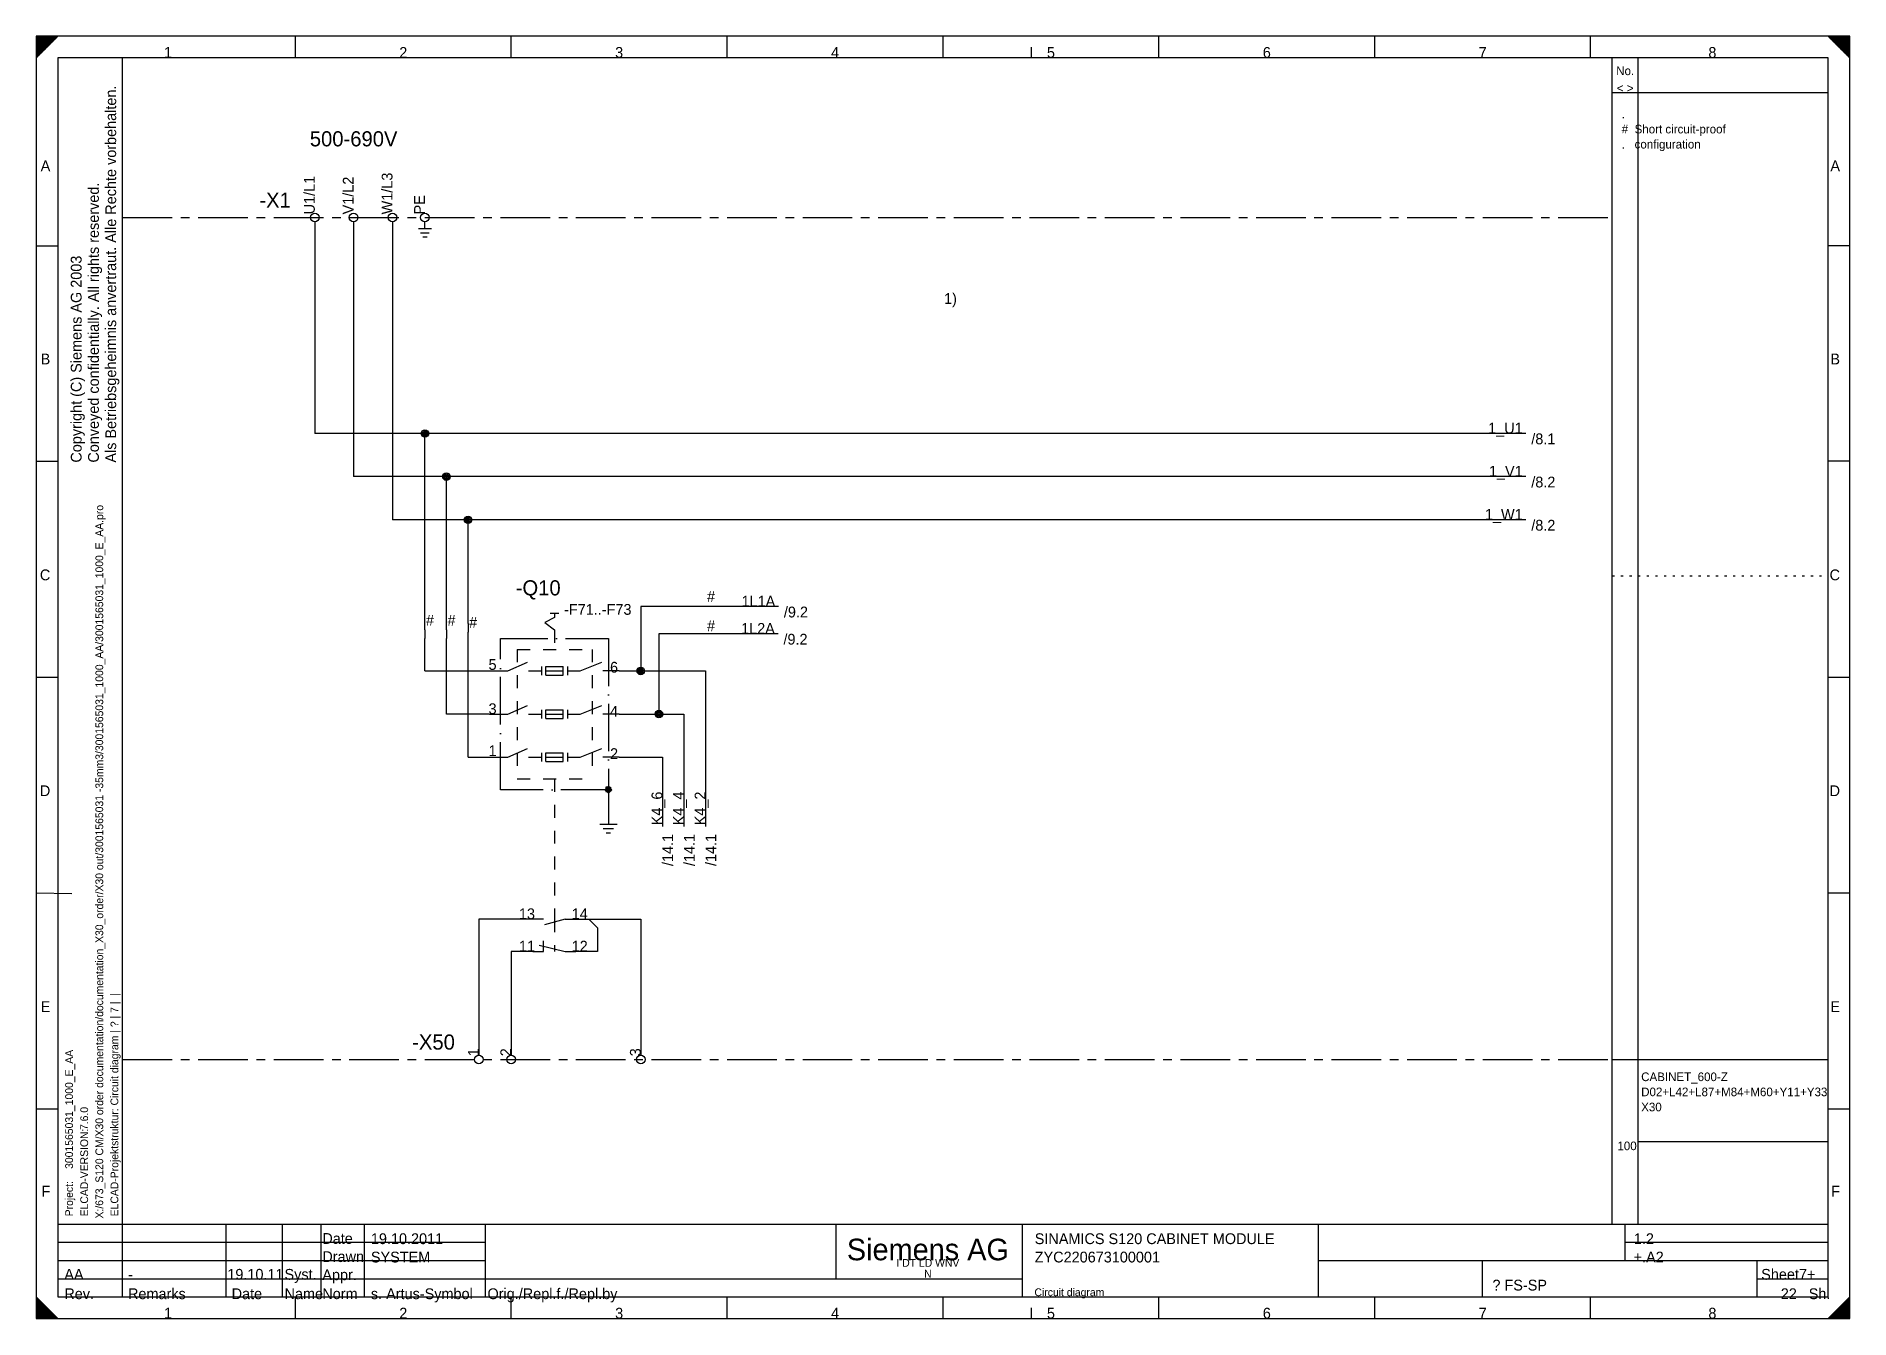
# Model space of a CAD drawing. Extents: x 0 to 420, y 0 to 297.
import ezdxf
from ezdxf.enums import TextEntityAlignment as Align

# ---------------------------------------------------------------- set-up
doc = ezdxf.new("R2010")
doc.units = 0
doc.header["$MEASUREMENT"] = 0
for name, pattern in [('LTY1', [0]), ('LTY2', [2, 0.5, -1.5]), ('LTY4', [6, 3, -3]), ('LTY6', [17.5, 11.5, -2, 2, -2]), ('LTY7', [15, 11, -2, 0, -2])]:
    doc.linetypes.add(name, pattern=pattern)
for name, color, linetype in [('GRAFIK', 7, 'LTY1'), ('PEN1', 7, 'LTY1'), ('PEN2', 7, 'LTY1'), ('PEN3', 7, 'LTY1'), ('PEN4', 7, 'LTY1'), ('PEN5', 7, 'LTY1'), ('PEN6', 7, 'LTY1'), ('SF', 7, 'LTY1'), ('SYMBOL', 7, 'LTY1')]:
    doc.layers.add(name, color=color, linetype=linetype)
doc.styles.add('NORMSCHRIFT', font='normwin')

# ---------------------------------------------------------------- blocks, each defined once
blk = doc.blocks.new('CD_FORM_AUD3')
at = {"layer": 'PEN1', "linetype": 'LTY1'}
for p, q in [((0, 297), (0, 0)), ((420, 297), (0, 297)), ((0, 297), (0, 292)), ((0, 292), (5, 297)), ((5, 297), (0, 297)), ((0, 297), (5, 297)), ((0, 296.95), (4.95, 296.95)), ((0, 296.9), (4.9, 296.9)), ((0, 296.85), (4.85, 296.85)), ((0, 296.8), (4.8, 296.8)), ((0, 296.75), (4.75, 296.75)), ((0, 296.7), (4.7, 296.7)), ((0, 296.65), (4.65, 296.65)), ((0, 296.6), (4.6, 296.6)), ((0, 296.55), (4.55, 296.55)), ((0, 296.5), (4.5, 296.5)), ((0, 296.45), (4.45, 296.45)), ((0, 296.4), (4.4, 296.4)), ((0, 296.35), (4.35, 296.35)), ((0, 296.3), (4.3, 296.3)), ((0, 296.25), (4.25, 296.25)), ((0, 296.2), (4.2, 296.2)), ((0, 296.15), (4.15, 296.15)), ((0, 296.1), (4.1, 296.1)), ((0, 296.05), (4.05, 296.05)), ((0, 296), (4, 296)), ((0, 295.95), (3.95, 295.95)), ((0, 295.9), (3.9, 295.9)), ((0, 295.85), (3.85, 295.85)), ((0, 295.8), (3.8, 295.8)), ((0, 295.75), (3.75, 295.75)), ((0, 295.7), (3.7, 295.7)), ((0, 295.65), (3.65, 295.65)), ((0, 295.6), (3.6, 295.6)), ((0, 295.55), (3.55, 295.55)), ((0, 295.5), (3.5, 295.5)), ((0, 295.45), (3.45, 295.45)), ((0, 295.4), (3.4, 295.4)), ((0, 295.35), (3.35, 295.35)), ((0, 295.3), (3.3, 295.3)), ((0, 295.25), (3.25, 295.25)), ((0, 295.2), (3.2, 295.2)), ((0, 295.15), (3.15, 295.15)), ((0, 295.1), (3.1, 295.1)), ((0, 295.05), (3.05, 295.05)), ((0, 295), (3, 295)), ((0, 294.95), (2.95, 294.95)), ((0, 294.9), (2.9, 294.9)), ((0, 294.85), (2.85, 294.85)), ((0, 294.8), (2.8, 294.8)), ((0, 294.75), (2.75, 294.75)), ((0, 294.7), (2.7, 294.7)), ((0, 294.65), (2.65, 294.65)), ((0, 294.6), (2.6, 294.6)), ((0, 294.55), (2.55, 294.55)), ((0, 294.5), (2.5, 294.5)), ((0, 294.45), (2.45, 294.45)), ((0, 294.4), (2.4, 294.4)), ((0, 294.35), (2.35, 294.35)), ((0, 294.3), (2.3, 294.3)), ((0, 294.25), (2.25, 294.25)), ((0, 294.2), (2.2, 294.2)), ((0, 294.15), (2.15, 294.15)), ((0, 294.1), (2.1, 294.1)), ((0, 294.05), (2.05, 294.05)), ((0, 294), (2, 294)), ((230.5, 292), (230.5, 294.5)), ((420, 297), (415, 297)), ((415, 297), (420, 292)), ((415, 297), (420, 297)), ((415.05, 296.95), (420, 296.95)), ((415.1, 296.9), (420, 296.9)), ((415.15, 296.85), (420, 296.85)), ((415.2, 296.8), (420, 296.8)), ((415.25, 296.75), (420, 296.75)), ((415.3, 296.7), (420, 296.7)), ((415.35, 296.65), (420, 296.65)), ((415.4, 296.6), (420, 296.6)), ((415.45, 296.55), (420, 296.55)), ((415.5, 296.5), (420, 296.5)), ((415.55, 296.45), (420, 296.45)), ((415.6, 296.4), (420, 296.4)), ((415.65, 296.35), (420, 296.35)), ((415.7, 296.3), (420, 296.3)), ((415.75, 296.25), (420, 296.25)), ((415.8, 296.2), (420, 296.2)), ((415.85, 296.15), (420, 296.15)), ((415.9, 296.1), (420, 296.1)), ((415.95, 296.05), (420, 296.05)), ((416, 296), (420, 296)), ((416.05, 295.95), (420, 295.95)), ((416.1, 295.9), (420, 295.9)), ((416.15, 295.85), (420, 295.85)), ((416.2, 295.8), (420, 295.8)), ((416.25, 295.75), (420, 295.75)), ((416.3, 295.7), (420, 295.7)), ((416.35, 295.65), (420, 295.65)), ((416.4, 295.6), (420, 295.6)), ((416.45, 295.55), (420, 295.55)), ((416.5, 295.5), (420, 295.5)), ((416.55, 295.45), (420, 295.45)), ((416.6, 295.4), (420, 295.4)), ((416.65, 295.35), (420, 295.35)), ((416.7, 295.3), (420, 295.3)), ((416.75, 295.25), (420, 295.25)), ((416.8, 295.2), (420, 295.2)), ((416.85, 295.15), (420, 295.15)), ((416.9, 295.1), (420, 295.1)), ((416.95, 295.05), (420, 295.05)), ((417, 295), (420, 295)), ((417.05, 294.95), (420, 294.95)), ((417.1, 294.9), (420, 294.9)), ((417.15, 294.85), (420, 294.85)), ((417.2, 294.8), (420, 294.8)), ((417.25, 294.75), (420, 294.75)), ((417.3, 294.7), (420, 294.7)), ((417.35, 294.65), (420, 294.65)), ((417.4, 294.6), (420, 294.6)), ((417.45, 294.55), (420, 294.55)), ((417.5, 294.5), (420, 294.5)), ((417.55, 294.45), (420, 294.45)), ((417.6, 294.4), (420, 294.4)), ((417.65, 294.35), (420, 294.35)), ((417.7, 294.3), (420, 294.3)), ((417.75, 294.25), (420, 294.25)), ((417.8, 294.2), (420, 294.2)), ((417.85, 294.15), (420, 294.15)), ((417.9, 294.1), (420, 294.1)), ((417.95, 294.05), (420, 294.05)), ((418, 294), (420, 294)), ((420, 0), (420, 297)), ((420, 292), (420, 297)), ((0, 293.95), (1.95, 293.95)), ((0, 293.9), (1.9, 293.9)), ((0, 293.85), (1.85, 293.85)), ((0, 293.8), (1.8, 293.8)), ((0, 293.75), (1.75, 293.75)), ((0, 293.7), (1.7, 293.7)), ((0, 293.65), (1.65, 293.65)), ((0, 293.6), (1.6, 293.6)), ((0, 293.55), (1.55, 293.55)), ((0, 293.5), (1.5, 293.5)), ((0, 293.45), (1.45, 293.45)), ((0, 293.4), (1.4, 293.4)), ((0, 293.35), (1.35, 293.35)), ((0, 293.3), (1.3, 293.3)), ((0, 293.25), (1.25, 293.25)), ((0, 293.2), (1.2, 293.2)), ((0, 293.15), (1.15, 293.15)), ((0, 293.1), (1.1, 293.1)), ((0, 293.05), (1.05, 293.05)), ((0, 293), (1, 293)), ((0, 292.95), (0.95, 292.95)), ((0, 292.9), (0.9, 292.9)), ((0, 292.85), (0.85, 292.85)), ((0, 292.8), (0.8, 292.8)), ((0, 292.75), (0.75, 292.75)), ((0, 292.7), (0.7, 292.7)), ((0, 292.65), (0.65, 292.65)), ((0, 292.6), (0.6, 292.6)), ((0, 292.55), (0.55, 292.55)), ((0, 292.5), (0.5, 292.5)), ((0, 292.45), (0.45, 292.45)), ((0, 292.4), (0.4, 292.4)), ((0, 292.35), (0.35, 292.35)), ((0, 292.3), (0.3, 292.3)), ((0, 292.25), (0.25, 292.25)), ((0, 292.2), (0.2, 292.2)), ((0, 292.15), (0.15, 292.15)), ((0, 292.1), (0.1, 292.1)), ((0, 292.05), (0.05, 292.05)), ((418.05, 293.95), (420, 293.95)), ((418.1, 293.9), (420, 293.9)), ((418.15, 293.85), (420, 293.85)), ((418.2, 293.8), (420, 293.8)), ((418.25, 293.75), (420, 293.75)), ((418.3, 293.7), (420, 293.7)), ((418.35, 293.65), (420, 293.65)), ((418.4, 293.6), (420, 293.6)), ((418.45, 293.55), (420, 293.55)), ((418.5, 293.5), (420, 293.5)), ((418.55, 293.45), (420, 293.45)), ((418.6, 293.4), (420, 293.4)), ((418.65, 293.35), (420, 293.35)), ((418.7, 293.3), (420, 293.3)), ((418.75, 293.25), (420, 293.25)), ((418.8, 293.2), (420, 293.2)), ((418.85, 293.15), (420, 293.15)), ((418.9, 293.1), (420, 293.1)), ((418.95, 293.05), (420, 293.05)), ((419, 293), (420, 293)), ((419.05, 292.95), (420, 292.95)), ((419.1, 292.9), (420, 292.9)), ((419.15, 292.85), (420, 292.85)), ((419.2, 292.8), (420, 292.8)), ((419.25, 292.75), (420, 292.75)), ((419.3, 292.7), (420, 292.7)), ((419.35, 292.65), (420, 292.65)), ((419.4, 292.6), (420, 292.6)), ((419.45, 292.55), (420, 292.55)), ((419.5, 292.5), (420, 292.5)), ((419.55, 292.45), (420, 292.45)), ((419.6, 292.4), (420, 292.4)), ((419.65, 292.35), (420, 292.35)), ((419.7, 292.3), (420, 292.3)), ((419.75, 292.25), (420, 292.25)), ((419.8, 292.2), (420, 292.2)), ((419.85, 292.15), (420, 292.15)), ((419.9, 292.1), (420, 292.1)), ((419.95, 292.05), (420, 292.05)), ((5, 0), (0, 5)), ((0, 5), (0, 0)), ((0, 4.95), (0.05, 4.95)), ((0, 4.9), (0.1, 4.9)), ((0, 4.85), (0.15, 4.85)), ((0, 4.8), (0.2, 4.8)), ((0, 4.75), (0.25, 4.75)), ((0, 4.7), (0.3, 4.7)), ((0, 4.65), (0.35, 4.65)), ((0, 4.6), (0.4, 4.6)), ((0, 4.55), (0.45, 4.55)), ((0, 4.5), (0.5, 4.5)), ((0, 4.45), (0.55, 4.45)), ((0, 4.4), (0.6, 4.4)), ((0, 4.35), (0.65, 4.35)), ((0, 4.3), (0.7, 4.3)), ((0, 4.25), (0.75, 4.25)), ((0, 4.2), (0.8, 4.2)), ((420, 5), (415, 0)), ((419.2, 4.2), (420, 4.2)), ((419.25, 4.25), (420, 4.25)), ((419.3, 4.3), (420, 4.3)), ((419.35, 4.35), (420, 4.35)), ((419.4, 4.4), (420, 4.4)), ((419.45, 4.45), (420, 4.45)), ((419.5, 4.5), (420, 4.5)), ((419.55, 4.55), (420, 4.55)), ((419.6, 4.6), (420, 4.6)), ((419.65, 4.65), (420, 4.65)), ((419.7, 4.7), (420, 4.7)), ((419.75, 4.75), (420, 4.75)), ((419.8, 4.8), (420, 4.8)), ((419.85, 4.85), (420, 4.85)), ((419.9, 4.9), (420, 4.9)), ((419.95, 4.95), (420, 4.95)), ((420, 0), (420, 5)), ((0, 4.15), (0.85, 4.15)), ((0, 4.1), (0.9, 4.1)), ((0, 4.05), (0.95, 4.05)), ((0, 4), (1, 4)), ((0, 3.95), (1.05, 3.95)), ((0, 3.9), (1.1, 3.9)), ((0, 3.85), (1.15, 3.85)), ((0, 3.8), (1.2, 3.8)), ((0, 3.75), (1.25, 3.75)), ((0, 3.7), (1.3, 3.7)), ((0, 3.65), (1.35, 3.65)), ((0, 3.6), (1.4, 3.6)), ((0, 3.55), (1.45, 3.55)), ((0, 3.5), (1.5, 3.5)), ((0, 3.45), (1.55, 3.45)), ((0, 3.4), (1.6, 3.4)), ((0, 3.35), (1.65, 3.35)), ((0, 3.3), (1.7, 3.3)), ((0, 3.25), (1.75, 3.25)), ((0, 3.2), (1.8, 3.2)), ((0, 3.15), (1.85, 3.15)), ((0, 3.1), (1.9, 3.1)), ((0, 3.05), (1.95, 3.05)), ((0, 3), (2, 3)), ((0, 2.95), (2.05, 2.95)), ((0, 2.9), (2.1, 2.9)), ((0, 2.85), (2.15, 2.85)), ((0, 2.8), (2.2, 2.8)), ((0, 2.75), (2.25, 2.75)), ((0, 2.7), (2.3, 2.7)), ((0, 2.65), (2.35, 2.65)), ((0, 2.6), (2.4, 2.6)), ((0, 2.55), (2.45, 2.55)), ((0, 2.5), (2.5, 2.5)), ((0, 2.45), (2.55, 2.45)), ((0, 2.4), (2.6, 2.4)), ((0, 2.35), (2.65, 2.35)), ((0, 2.3), (2.7, 2.3)), ((0, 2.25), (2.75, 2.25)), ((0, 2.2), (2.8, 2.2)), ((0, 2.15), (2.85, 2.15)), ((0, 2.1), (2.9, 2.1)), ((0, 2.05), (2.95, 2.05)), ((0, 2), (3, 2)), ((0, 1.95), (3.05, 1.95)), ((0, 1.9), (3.1, 1.9)), ((0, 1.85), (3.15, 1.85)), ((0, 1.8), (3.2, 1.8)), ((0, 1.75), (3.25, 1.75)), ((0, 1.7), (3.3, 1.7)), ((0, 1.65), (3.35, 1.65)), ((0, 1.6), (3.4, 1.6)), ((0, 1.55), (3.45, 1.55)), ((0, 1.5), (3.5, 1.5)), ((0, 1.45), (3.55, 1.45)), ((0, 1.4), (3.6, 1.4)), ((0, 1.35), (3.65, 1.35)), ((0, 1.3), (3.7, 1.3)), ((0, 1.25), (3.75, 1.25)), ((0, 1.2), (3.8, 1.2)), ((0, 1.15), (3.85, 1.15)), ((0, 1.1), (3.9, 1.1)), ((0, 1.05), (3.95, 1.05)), ((0, 1), (4, 1)), ((0, 0.95), (4.05, 0.95)), ((0, 0.9), (4.1, 0.9)), ((0, 0.85), (4.15, 0.85)), ((0, 0.8), (4.2, 0.8)), ((0, 0.75), (4.25, 0.75)), ((0, 0.7), (4.3, 0.7)), ((0, 0.65), (4.35, 0.65)), ((0, 0.6), (4.4, 0.6)), ((0, 0.55), (4.45, 0.55)), ((0, 0.5), (4.5, 0.5)), ((0, 0.45), (4.55, 0.45)), ((0, 0.4), (4.6, 0.4)), ((0, 0.35), (4.65, 0.35)), ((0, 0.3), (4.7, 0.3)), ((0, 0.25), (4.75, 0.25)), ((0, 0.2), (4.8, 0.2)), ((0, 0.15), (4.85, 0.15)), ((0, 0.1), (4.9, 0.1)), ((0, 0.05), (4.95, 0.05)), ((0, 0), (420, 0)), ((0, 0), (5, 0)), ((230.5, 0), (230.5, 2.5)), ((415, 0), (420, 0)), ((415.05, 0.05), (420, 0.05)), ((415.1, 0.1), (420, 0.1)), ((415.15, 0.15), (420, 0.15)), ((415.2, 0.2), (420, 0.2)), ((415.25, 0.25), (420, 0.25)), ((415.3, 0.3), (420, 0.3)), ((415.35, 0.35), (420, 0.35)), ((415.4, 0.4), (420, 0.4)), ((415.45, 0.45), (420, 0.45)), ((415.5, 0.5), (420, 0.5)), ((415.55, 0.55), (420, 0.55)), ((415.6, 0.6), (420, 0.6)), ((415.65, 0.65), (420, 0.65)), ((415.7, 0.7), (420, 0.7)), ((415.75, 0.75), (420, 0.75)), ((415.8, 0.8), (420, 0.8)), ((415.85, 0.85), (420, 0.85)), ((415.9, 0.9), (420, 0.9)), ((415.95, 0.95), (420, 0.95)), ((416, 1), (420, 1)), ((416.05, 1.05), (420, 1.05)), ((416.1, 1.1), (420, 1.1)), ((416.15, 1.15), (420, 1.15)), ((416.2, 1.2), (420, 1.2)), ((416.25, 1.25), (420, 1.25)), ((416.3, 1.3), (420, 1.3)), ((416.35, 1.35), (420, 1.35)), ((416.4, 1.4), (420, 1.4)), ((416.45, 1.45), (420, 1.45)), ((416.5, 1.5), (420, 1.5)), ((416.55, 1.55), (420, 1.55)), ((416.6, 1.6), (420, 1.6)), ((416.65, 1.65), (420, 1.65)), ((416.7, 1.7), (420, 1.7)), ((416.75, 1.75), (420, 1.75)), ((416.8, 1.8), (420, 1.8)), ((416.85, 1.85), (420, 1.85)), ((416.9, 1.9), (420, 1.9)), ((416.95, 1.95), (420, 1.95)), ((417, 2), (420, 2)), ((417.05, 2.05), (420, 2.05)), ((417.1, 2.1), (420, 2.1)), ((417.15, 2.15), (420, 2.15)), ((417.2, 2.2), (420, 2.2)), ((417.25, 2.25), (420, 2.25)), ((417.3, 2.3), (420, 2.3)), ((417.35, 2.35), (420, 2.35)), ((417.4, 2.4), (420, 2.4)), ((417.45, 2.45), (420, 2.45)), ((417.5, 2.5), (420, 2.5)), ((417.55, 2.55), (420, 2.55)), ((417.6, 2.6), (420, 2.6)), ((417.65, 2.65), (420, 2.65)), ((417.7, 2.7), (420, 2.7)), ((417.75, 2.75), (420, 2.75)), ((417.8, 2.8), (420, 2.8)), ((417.85, 2.85), (420, 2.85)), ((417.9, 2.9), (420, 2.9)), ((417.95, 2.95), (420, 2.95)), ((418, 3), (420, 3)), ((418.05, 3.05), (420, 3.05)), ((418.1, 3.1), (420, 3.1)), ((418.15, 3.15), (420, 3.15)), ((418.2, 3.2), (420, 3.2)), ((418.25, 3.25), (420, 3.25)), ((418.3, 3.3), (420, 3.3)), ((418.35, 3.35), (420, 3.35)), ((418.4, 3.4), (420, 3.4)), ((418.45, 3.45), (420, 3.45)), ((418.5, 3.5), (420, 3.5)), ((418.55, 3.55), (420, 3.55)), ((418.6, 3.6), (420, 3.6)), ((418.65, 3.65), (420, 3.65)), ((418.7, 3.7), (420, 3.7)), ((418.75, 3.75), (420, 3.75)), ((418.8, 3.8), (420, 3.8)), ((418.85, 3.85), (420, 3.85)), ((418.9, 3.9), (420, 3.9)), ((418.95, 3.95), (420, 3.95)), ((419, 4), (420, 4)), ((419.05, 4.05), (420, 4.05)), ((419.1, 4.1), (420, 4.1)), ((419.15, 4.15), (420, 4.15))]:
    blk.add_line(p, q, dxfattribs=at)
at = {"layer": 'PEN5', "linetype": 'LTY1'}
for p, q in [((415, 292), (5, 292)), ((5, 292), (5, 5)), ((20, 21.9), (20, 292)), ((415, 5), (415, 292)), ((5, 21.9), (415, 21.9)), ((5, 5), (415, 5))]:
    blk.add_line(p, q, dxfattribs=at)
at = {"layer": 'PEN6', "linetype": 'LTY1'}
for p, q in [((60, 292), (60, 297)), ((110, 292), (110, 297)), ((160, 292), (160, 297)), ((210, 292), (210, 297)), ((260, 292), (260, 297)), ((310, 292), (310, 297)), ((360, 292), (360, 297)), ((5, 248.4), (0, 248.4)), ((420, 248.5), (415, 248.5)), ((5, 198.5), (0, 198.5)), ((420, 198.6), (415, 198.6)), ((5, 148.5), (0, 148.5)), ((420, 148.5), (415, 148.5)), ((8.2, 98.4), (0, 98.5)), ((420, 98.5), (415, 98.5)), ((5, 48.5), (0, 48.5)), ((420, 48.5), (415, 48.5)), ((20, 5), (20, 21.9)), ((44, 5), (44, 21.9)), ((57, 5), (57, 21.9)), ((65.9, 21.9), (65.9, 5)), ((76, 5), (76, 21.9)), ((103.95, 21.9), (103.95, 5)), ((185.2, 21.9), (185.2, 9.25)), ((228.35, 21.9), (228.35, 5)), ((296.9, 21.9), (296.9, 5)), ((367.95, 21.9), (367.95, 13.45)), ((5, 17.68), (103.92, 17.68)), ((367.95, 17.68), (415, 17.68)), ((5, 13.45), (103.92, 13.45)), ((296.9, 13.45), (415, 13.45)), ((334.95, 5), (334.95, 13.45)), ((398.5, 13.5), (398.5, 5)), ((5, 9.2), (228.35, 9.2)), ((398.43, 9.2), (415, 9.2)), ((60, 0), (60, 5)), ((110, 0), (110, 5)), ((160, 0), (160, 5)), ((210, 0), (210, 5)), ((260, 0), (260, 5)), ((310, 0), (310, 5)), ((360, 0), (360, 5))]:
    blk.add_line(p, q, dxfattribs=at)
at = {"layer": 'PEN2', "style": 'NORMSCHRIFT'}
for s, p in [('1', (30.5, 292)), ('2', (85, 292)), ('3', (135, 292)), ('4', (185, 292)), ('5', (235, 292)), ('6', (285, 292)), ('7', (335, 292)), ('8', (388.2, 292)), ('1', (30.5, 0)), ('2', (85, 0)), ('3', (135, 0)), ('4', (185, 0)), ('5', (235, 0)), ('6', (285, 0)), ('7', (335, 0)), ('8', (388.2, 0))]:
    blk.add_text(s, height=2.5, dxfattribs=at).set_placement(p, align=Align.CENTER)
for s, p in [('Als Betriebsgeheimnis anvertraut. Alle Rechte vorbehalten.', (18.5, 198.25)), ('Conveyed confidentially. All rights reserved.', (14.5, 198.25))]:
    blk.add_text(s, height=2.5, rotation=90, dxfattribs=at).set_placement(p)
for s, p in [('A', (3.25, 265.75)), ('A', (417.75, 265.75)), ('B', (3.25, 221)), ('B', (417.75, 221)), ('C', (3.25, 171)), ('C', (417.75, 171)), ('D', (3.25, 121)), ('D', (417.75, 121)), ('E', (3.25, 71)), ('E', (417.75, 71)), ('F', (3.25, 28.25)), ('F', (417.75, 28.25))]:
    blk.add_text(s, height=2.5, dxfattribs=at).set_placement(p, align=Align.RIGHT)
for s, p in [('Date', (66.25, 17.3)), ('Drawn', (66.25, 13.1)), ('Appr.', (66.25, 8.9)), ('Sheet', (399.5, 9)), ('Rev.', (6.5, 4.5)), ('Remarks', (21.25, 4.5)), ('Date', (45.25, 4.5)), ('Name', (57.5, 4.5)), ('Norm', (66.25, 4.5)), ('Sh.', (410.5, 4.5))]:
    blk.add_text(s, height=2.5, dxfattribs=at).set_placement(p)
at = {"layer": 'PEN2', "style": 'NORMSCHRIFT', "flags": 8}
blk.add_attdef('CODE_178', (10.5, 198.25), '', height=2.5, rotation=90, dxfattribs=at)
for tag, p in [('CODE_520', (6.5, 17.25)), ('CODE_521', (21.25, 17.25)), ('CODE_522', (44.25, 17.25)), ('CODE_523', (57.5, 17.25)), ('CODE_170', (77.5, 17.25)), ('CODE_67', (106.75, 17.25)), ('CODE_66', (231.25, 17.25)), ('CODE_505', (299.25, 17.2)), ('CODE_1003', (370, 17.25)), ('CODE_1003', (398.15, 17.2)), ('CODE_524', (6.5, 13)), ('CODE_525', (21.25, 13)), ('CODE_526', (44.25, 13)), ('CODE_527', (57.5, 13)), ('CODE_171', (77.5, 13)), ('CODE_175', (106.75, 13)), ('CODE_65', (231.25, 13)), ('CODE_506', (299.25, 13.2)), ('CODE_1003', (369.95, 13)), ('CODE_528', (6.5, 9)), ('CODE_529', (21.25, 9)), ('CODE_530', (44.25, 9)), ('CODE_531', (57.5, 9)), ('CODE_172', (77.5, 9)), ('CODE_176', (106.75, 9)), ('CODE_166', (231.25, 9)), ('CODE_532', (297.75, 8.5)), ('CODE_534', (307.75, 8.5)), ('CODE_536', (321.75, 8.5)), ('CODE_68', (337.25, 6.5)), ('CODE_62', (408.25, 9)), ('CODE_70', (408.25, 9)), ('CODE_173', (77.5, 4.5)), ('CODE_73', (104.5, 4.5)), ('CODE_533', (297.75, 4.5)), ('CODE_535', (307.75, 4.5)), ('CODE_537', (321.75, 4.5))]:
    blk.add_attdef(tag, p, '', height=2.5, dxfattribs=at)
for tag, p in [('CODE_554', (362.8, 17.2)), ('CODE_507', (316, 6.5))]:
    blk.add_attdef(tag, text='', height=2.5, dxfattribs=at).set_placement(p, align=Align.CENTER)
for tag, p in [('CODE_1003', (396.75, 17.2)), ('CODE_1003', (396.75, 13)), ('CODE_512', (294.25, 6.7)), ('CODE_71', (407.75, 4.5))]:
    blk.add_attdef(tag, text='', height=2.5, dxfattribs=at).set_placement(p, align=Align.RIGHT)
at = {"layer": 'PEN4', "style": 'NORMSCHRIFT'}
for s, p in [('ELCAD-VERSION:', (12, 23.68)), ('Project:', (8.5, 23.68))]:
    blk.add_text(s, height=1.8, rotation=90, dxfattribs=at).set_placement(p)
at = {"layer": 'PEN4', "style": 'NORMSCHRIFT', "flags": 8}
for tag, p, height in [('CODE_400', (367.2, 278), 2), ('CODE_401', (367.2, 274.5), 2), ('CODE_402', (367.2, 271), 2), ('CODE_403', (367.2, 267.5), 2), ('CODE_404', (367.2, 264), 2), ('CODE_405', (367.2, 260.5), 2), ('CODE_406', (367.2, 257), 2), ('CODE_407', (367.2, 253.5), 2), ('CODE_408', (367.2, 250), 2), ('CODE_409', (367.2, 246.5), 2), ('CODE_410', (367.2, 243), 2), ('CODE_411', (367.2, 239.5), 2), ('CODE_412', (367.2, 236), 2), ('CODE_413', (367.2, 232.5), 2), ('CODE_414', (367.2, 229), 2), ('CODE_415', (367.2, 225.5), 2), ('CODE_416', (367.2, 222), 2), ('CODE_417', (367.2, 218.5), 2), ('CODE_418', (367.2, 215), 2), ('CODE_419', (367.2, 211.5), 2), ('CODE_420', (367.2, 208), 2), ('CODE_421', (367.2, 204.5), 2), ('CODE_422', (367.2, 201), 2), ('CODE_423', (367.2, 197.5), 2), ('CODE_424', (367.2, 194), 2), ('CODE_425', (367.2, 190.5), 2), ('CODE_426', (367.2, 187), 2), ('CODE_427', (367.2, 183.5), 2), ('CODE_428', (367.2, 180), 2), ('CODE_429', (367.2, 176.5), 2), ('CODE_430', (367.7, 165), 2), ('CODE_431', (367.7, 161.5), 2), ('CODE_432', (367.7, 158), 2), ('CODE_433', (367.7, 154.5), 2), ('CODE_434', (367.7, 151), 2), ('CODE_435', (367.7, 147.5), 2), ('CODE_436', (367.7, 144), 2), ('CODE_437', (367.7, 140.5), 2), ('CODE_438', (367.7, 137), 2), ('CODE_439', (367.7, 133.5), 2), ('CODE_440', (367.7, 130), 2), ('CODE_441', (367.7, 126.5), 2), ('CODE_442', (367.7, 123), 2), ('CODE_443', (367.7, 119.5), 2), ('CODE_444', (367.7, 116), 2), ('CODE_445', (367.7, 112.5), 2), ('CODE_446', (367.7, 109), 2), ('CODE_447', (367.7, 105.5), 2), ('CODE_448', (367.7, 102), 2), ('CODE_449', (367.7, 98.5), 2), ('CODE_450', (367.7, 95), 2), ('CODE_451', (367.7, 91.5), 2), ('CODE_452', (367.7, 88), 2), ('CODE_453', (367.7, 84.5), 2), ('CODE_454', (367.7, 81), 2), ('CODE_455', (367.7, 77.5), 2), ('CODE_456', (367.7, 74), 2), ('CODE_457', (367.7, 70.5), 2), ('CODE_458', (367.7, 67), 2), ('CODE_459', (367.7, 63.5), 2), ('CODE_460', (371.7, 55), 2), ('CODE_461', (371.7, 51.5), 2), ('CODE_462', (371.7, 48), 2), ('CODE_463', (371.7, 44.5), 2), ('CODE_464', (371.7, 41), 2), ('CODE_465', (371.7, 36.5), 2), ('CODE_466', (371.7, 33), 2), ('CODE_467', (371.7, 29.5), 2), ('CODE_468', (371.7, 26), 2), ('CODE_469', (371.7, 22.5), 2), ('CODE_76', (231.18, 5.2), 1.8), ('CODE_180', (262.68, 5.2), 1.8)]:
    blk.add_attdef(tag, p, '', height=height, dxfattribs=at)
for tag, p in [('CODE_189', (12, 43.67)), ('CODE_179', (8.5, 34.67)), ('CODE_2407', (15.5, 23.18)), ('CODE_64', (19, 23.68)), ('CODE_60', (19, 23.68)), ('CODE_63', (19, 23.68)), ('CODE_61', (19, 23.68)), ('CODE_57', (19, 23.68))]:
    blk.add_attdef(tag, p, '', height=1.8, rotation=90, dxfattribs=at)
for tag in ['CODE_190', 'CODE_372', 'CODE_373', 'CODE_39']:
    blk.add_attdef(tag, text='', height=2, dxfattribs=at).set_placement((364.4, 22.5), align=Align.RIGHT)
for tag, p in [('CODE_508', (206.5, 12)), ('CODE_509', (206.5, 9.5))]:
    blk.add_attdef(tag, text='', height=1.8, dxfattribs=at).set_placement(p, align=Align.CENTER)
blk = doc.blocks.new('FB-SIE1')
at = {"layer": 'PEN3', "style": 'NORMSCHRIFT'}
blk.add_text('Siemens AG', height=5, dxfattribs=at).set_placement((0, -5), align=Align.CENTER)
blk = doc.blocks.new('FBAUD-RSP')
at = {"layer": 'PEN5', "linetype": 'LTY1'}
for p, q in [((360, 16.9), (360, 287)), ((360, 55), (410, 55))]:
    blk.add_line(p, q, dxfattribs=at)
at = {"layer": 'PEN6', "linetype": 'LTY1'}
for p, q in [((366, 16.9), (366, 287)), ((360, 279), (410, 279)), ((366, 36), (410, 36))]:
    blk.add_line(p, q, dxfattribs=at)
at = {"layer": 'PEN6', "linetype": 'LTY2'}
blk.add_line((360, 167), (410, 167), dxfattribs=at)
at = {"layer": 'PEN4', "style": 'NORMSCHRIFT'}
for s, p in [('No.', (363, 283)), ('< >', (363, 279))]:
    blk.add_text(s, height=2, dxfattribs=at).set_placement(p, align=Align.CENTER)
blk.add_text('100', height=2, dxfattribs=at).set_placement((361.2, 34))
blk = doc.blocks.new('FBAUD-MD')
at = {"layer": 'PEN1', "linetype": 'LTY6'}
for p, q in [((20, 255), (365, 255)), ((20, 60), (365, 60))]:
    blk.add_line(p, q, dxfattribs=at)
blk = doc.blocks.new('CD_X_4_N')
at = {"layer": 'PEN1', "linetype": 'LTY1'}
blk.add_circle((0, 0), 1, dxfattribs=at)
at = {"layer": 'PEN2', "style": 'NORMSCHRIFT', "flags": 8}
blk.add_attdef('CODE_21', (0, 0.75), '', height=2.5, rotation=90, dxfattribs=at)
blk = doc.blocks.new('CD_X_4')
at = {"layer": 'PEN1', "linetype": 'LTY1'}
blk.add_circle((0, 0), 1, dxfattribs=at)
at = {"layer": 'PEN1', "style": 'NORMSCHRIFT', "flags": 8}
for tag in ['CODE_4', 'CODE_1', 'CODE_2']:
    blk.add_attdef(tag, text='', height=3.5, dxfattribs=at).set_placement((-5.55, 2.3), align=Align.RIGHT)
at = {"layer": 'PEN2', "style": 'NORMSCHRIFT', "flags": 8}
blk.add_attdef('CODE_21', (0, 0.75), '', height=2.5, rotation=90, dxfattribs=at)
blk.add_attdef('CODE_3', text='', height=2.5, dxfattribs=at).set_placement((-5.25, -0.6), align=Align.RIGHT)
blk = doc.blocks.new('CD_POT_W1R')
at = {"layer": 'PEN2', "style": 'NORMSCHRIFT', "flags": 8}
blk.add_attdef('CODE_4', text='', height=2.5, dxfattribs=at).set_placement((-0.75, 0), align=Align.RIGHT)
blk.add_attdef('CODE_10', (1.25, -2.5), '', height=2.5, dxfattribs=at)
blk = doc.blocks.new('CD_X_SMPE')
at = {"layer": 'PEN1', "linetype": 'LTY1'}
for p, q in [((0, -1.5), (0, 0)), ((-1.5, -1.5), (1.5, -1.5)), ((-1, -2.5), (1, -2.5)), ((0.5, -3.5), (-0.5, -3.5))]:
    blk.add_line(p, q, dxfattribs=at)
blk = doc.blocks.new('CD_POT_W1D')
at = {"layer": 'PEN2', "style": 'NORMSCHRIFT', "flags": 8}
blk.add_attdef('CODE_4', (0, 0.25), '', height=2.5, rotation=90, dxfattribs=at)
blk.add_attdef('CODE_10', text='', height=2.5, rotation=90, dxfattribs=at).set_placement((2.5, -1.75), align=Align.RIGHT)
blk = doc.blocks.new('CD_X_AP')
at = {"layer": 'PEN1', "linetype": 'LTY1'}
blk.add_line((0, 1), (0, -1), dxfattribs=at)
blk = doc.blocks.new('SITR33')
at = {"layer": 'PEN1', "linetype": 'LTY1'}
for p, q in [((14, 13.4), (16, 13.4)), ((0, 0), (4.25, 0)), ((4.25, 0), (8.75, 2)), ((9, 0), (12, 0)), ((12, 1), (12, -1)), ((13, -1), (13, 1)), ((13, 1), (17, 1)), ((13, 0), (17, 0)), ((17, -1), (17, 1)), ((18, 1), (18, -1)), ((18, 0), (21, 0)), ((21, 0), (26, 2)), ((30, 0), (26.25, 0)), ((13, -1), (17, -1)), ((4.25, -10), (8.75, -8)), ((21, -10), (26, -8)), ((0, -10), (4.25, -10)), ((9, -10), (12, -10)), ((12, -9), (12, -11)), ((13, -9), (17, -9)), ((13, -11), (13, -9)), ((13, -10), (17, -10)), ((13, -11), (17, -11)), ((17, -11), (17, -9)), ((18, -9), (18, -11)), ((18, -10), (21, -10)), ((30, -10), (26.25, -10)), ((0, -20), (4.25, -20)), ((4.25, -20), (8.75, -18)), ((9, -20), (12, -20)), ((12, -19), (12, -21)), ((13, -19), (17, -19)), ((13, -21), (13, -19)), ((13, -20), (17, -20)), ((13, -21), (17, -21)), ((17, -21), (17, -19)), ((18, -19), (18, -21)), ((18, -20), (21, -20)), ((21, -20), (26, -18)), ((30, -20), (26.25, -20)), ((26.7, -27.5), (27.5, -26.7)), ((27.5, -28.3), (26.7, -27.5)), ((26.95, -26.95), (26.95, -27.95)), ((27.95, -26.95), (26.95, -26.95)), ((26.95, -27.95), (27.95, -27.95)), ((27.2, -27.2), (27.2, -27.8)), ((27.8, -27.2), (27.2, -27.2)), ((27.2, -27.8), (27.8, -27.8)), ((27.5, -26.7), (28.3, -27.5)), ((28.3, -27.5), (27.5, -28.3)), ((27.8, -27.8), (27.8, -27.2)), ((28.05, -27.95), (28.05, -26.95))]:
    blk.add_line(p, q, dxfattribs=at)
at = {"layer": 'PEN1', "linetype": 'LTY4'}
for p, q in [((15, 13.4), (15, 12.4)), ((15, 12.4), (12.8, 11.2)), ((12.8, 11.2), (15, 9.5)), ((15, 9.5), (15, 5)), ((6.4, 5), (6.4, -25)), ((6.4, 5), (23.75, 5)), ((23.75, 5), (23.75, -25)), ((6.4, -25), (23.75, -25))]:
    blk.add_line(p, q, dxfattribs=at)
at = {"layer": 'PEN1', "linetype": 'LTY7'}
for p, q in [((2.5, 7.5), (27.5, 7.5)), ((2.5, -27.5), (2.5, 7.5)), ((27.5, 7.5), (27.5, -27.5)), ((27.5, -27.5), (2.5, -27.5))]:
    blk.add_line(p, q, dxfattribs=at)
at = {"layer": 'PEN1', "style": 'NORMSCHRIFT', "flags": 8}
for tag in ['CODE_4', 'CODE_1', 'CODE_2']:
    blk.add_attdef(tag, text='', height=3.5, dxfattribs=at).set_placement((10.95, 9), align=Align.RIGHT)
at = {"layer": 'PEN2', "style": 'NORMSCHRIFT', "flags": 8}
for tag, p in [('CODE_3', (11.25, 15)), ('CODE_21', (29.75, -0.4)), ('CODE_21', (29.75, -10.6)), ('CODE_21', (29.75, -20.4))]:
    blk.add_attdef(tag, text='', height=2.5, dxfattribs=at).set_placement(p, align=Align.RIGHT)
for tag, p in [('CODE_42', (17.25, 13)), ('CODE_31', (17.25, 9)), ('CODE_21', (-0.25, 0.25)), ('CODE_21', (-0.25, -10)), ('CODE_21', (-0.25, -19.73))]:
    blk.add_attdef(tag, p, '', height=2.5, dxfattribs=at)
blk = doc.blocks.new('CD_S_1SMN_L')
at = {"layer": 'PEN1', "linetype": 'LTY1'}
for p, q in [((2.5, 0), (0, 0)), ((7.5, 0), (2.67, -1.3)), ((7.5, 0), (10, 0))]:
    blk.add_line(p, q, dxfattribs=at)
at = {"layer": 'PEN2', "style": 'NORMSCHRIFT', "flags": 8}
blk.add_attdef('CODE_21', text='', height=2.5, dxfattribs=at).set_placement((0.5, 0), align=Align.RIGHT)
blk.add_attdef('CODE_21', (9, 0), '', height=2.5, dxfattribs=at)
blk = doc.blocks.new('CD_S_1OMN_L')
at = {"layer": 'PEN1', "linetype": 'LTY1'}
for p, q in [((0, 0), (2.5, 0)), ((1.5, 1.5), (7.5, 0)), ((2.5, 0), (2.5, 2.5)), ((7.5, 0), (10, 0))]:
    blk.add_line(p, q, dxfattribs=at)
at = {"layer": 'PEN2', "style": 'NORMSCHRIFT', "flags": 8}
blk.add_attdef('CODE_21', text='', height=2.5, dxfattribs=at).set_placement((0.5, 0), align=Align.RIGHT)
blk.add_attdef('CODE_21', (9, 0), '', height=2.5, dxfattribs=at)
blk = doc.blocks.new('CD_U_PE')
at = {"layer": 'PEN1', "linetype": 'LTY1'}
for p, q in [((0, 0), (0, -3)), ((-2, -3), (2, -3)), ((-1.2, -4), (1.2, -4)), ((-0.5, -5), (0.5, -5))]:
    blk.add_line(p, q, dxfattribs=at)
at = {"layer": 'PEN2', "style": 'NORMSCHRIFT', "flags": 8}
blk.add_attdef('CODE_40', (1.25, -8.5), '', height=2.5, dxfattribs=at)

msp = doc.modelspace()

# ---------------------------------------------------------------- linework, layer by layer
at = {"layer": 'PEN1', "linetype": 'LTY1'}
for p, q in [((64.5, 254), (64.5, 205)), ((73.5, 254), (73.5, 195)), ((82.5, 254), (82.5, 185)), ((90, 205), (64.5, 205)), ((345, 205), (90, 205)), ((90, 159.5), (90, 205)), ((95, 195), (73.5, 195)), ((345, 195), (95, 195)), ((95, 159.5), (95, 195)), ((100, 185), (82.5, 185)), ((345, 185), (100, 185)), ((100, 161), (100, 185)), ((171.9, 164.9), (140, 164.9)), ((140, 164.9), (140, 150)), ((90, 150), (90, 157.5)), ((95, 140), (95, 157.5)), ((100, 130), (100, 159)), ((171.8, 158.6), (144.2, 158.6)), ((144.2, 158.6), (144.2, 140)), ((90, 150), (105, 150)), ((135, 150), (140, 150)), ((140, 150), (155, 150)), ((155, 150), (155, 114)), ((105, 140), (95, 140)), ((135, 140), (144.2, 140)), ((144.2, 140), (150, 140)), ((150, 140), (150, 114)), ((100, 130), (105, 130)), ((135, 130), (145, 130)), ((145, 130), (145, 114)), ((132.5, 122.5), (132.5, 117.5)), ((115, 92.5), (102.5, 92.5)), ((102.5, 92.5), (102.5, 61)), ((125, 92.5), (130, 92.5)), ((128, 92.5), (130, 90.5)), ((130, 92.5), (140, 92.5)), ((140, 92.5), (140, 61)), ((130, 90.5), (130, 85)), ((115, 85), (110, 85)), ((110, 85), (110, 61)), ((130, 85), (125, 85))]:
    msp.add_line(p, q, dxfattribs=at)
at = {"layer": 'PEN1', "linetype": 'LTY4'}
for p, q in [((120, 125), (120, 92.5)), ((120, 92.5), (120, 85))]:
    msp.add_line(p, q, dxfattribs=at)
at = {"layer": 'PEN1', "linetype": 'LTY1'}
for centre, radius in [((90, 205), 0.875), ((90, 205), 0.625), ((90, 205), 0.375), ((95, 195), 0.875), ((95, 195), 0.625), ((95, 195), 0.375), ((100, 185), 0.875), ((100, 185), 0.625), ((100, 185), 0.375), ((140, 150), 0.875), ((140, 150), 0.625), ((140, 150), 0.375), ((144.2, 140), 0.875), ((144.2, 140), 0.625), ((144.2, 140), 0.375)]:
    msp.add_circle(centre, radius, dxfattribs=at)

# ---------------------------------------------------------------- block references
at = {"layer": 'GRAFIK'}
for name, p in [('FBAUD-RSP', (5, 5)), ('FBAUD-MD', (0, 0)), ('CD_X_SMPE', (90, 254)), ('FB-SIE1', (206.5, 18.5))]:
    msp.add_blockref(name, p, dxfattribs=at)
at = {"layer": 'SF'}
ref = msp.add_blockref('CD_FORM_AUD3', (0, 0), dxfattribs=at)
ref.add_attrib('CODE_66', 'SINAMICS S120 CABINET MODULE', (231.25, 17.25), dxfattribs={"layer": 'PEN2', "height": 2.5, "style": 'NORMSCHRIFT', "flags": 8})
ref.add_attrib('CODE_65', 'ZYC220673100001', (231.25, 13), dxfattribs={"layer": 'PEN2', "height": 2.5, "style": 'NORMSCHRIFT', "flags": 8})
ref.add_attrib('CODE_76', 'Circuit diagram', (231.18, 5.2), dxfattribs={"layer": 'PEN4', "height": 1.8, "style": 'NORMSCHRIFT', "flags": 8})
ref.add_attrib('CODE_71', '22', dxfattribs={"layer": 'PEN2', "height": 2.5, "style": 'NORMSCHRIFT', "flags": 8}).set_placement((407.75, 4.5), align=Align.RIGHT)
ref.add_attrib('CODE_170', '19.10.2011', (77.5, 17.25), dxfattribs={"layer": 'PEN2', "height": 2.5, "style": 'NORMSCHRIFT', "flags": 8})
ref.add_attrib('CODE_171', 'SYSTEM', (77.5, 13), dxfattribs={"layer": 'PEN2', "height": 2.5, "style": 'NORMSCHRIFT', "flags": 8})
ref.add_attrib('CODE_173', 's. Artus-Symbol', (77.5, 4.5), dxfattribs={"layer": 'PEN2', "height": 2.5, "style": 'NORMSCHRIFT', "flags": 8})
ref.add_attrib('CODE_68', '? FS-SP ', (337.25, 6.5), dxfattribs={"layer": 'PEN2', "height": 2.5, "style": 'NORMSCHRIFT', "flags": 8})
ref.add_attrib('CODE_179', '3001565031_1000_E_AA', (8.5, 34.67), dxfattribs={"layer": 'PEN4', "height": 1.8, "rotation": 90, "style": 'NORMSCHRIFT', "flags": 8})
ref.add_attrib('CODE_189', '7.6.0', (12, 43.67), dxfattribs={"layer": 'PEN4', "height": 1.8, "rotation": 90, "style": 'NORMSCHRIFT', "flags": 8})
ref.add_attrib('CODE_508', 'I DT LD WNV', dxfattribs={"layer": 'PEN4', "height": 1.8, "style": 'NORMSCHRIFT', "flags": 8}).set_placement((206.5, 12), align=Align.CENTER)
ref.add_attrib('CODE_509', 'N', dxfattribs={"layer": 'PEN4', "height": 1.8, "style": 'NORMSCHRIFT', "flags": 8}).set_placement((206.5, 9.5), align=Align.CENTER)
ref.add_attrib('CODE_1003', '1.2', (370, 17.25), dxfattribs={"layer": 'PEN2', "height": 2.5, "style": 'NORMSCHRIFT', "flags": 8})
ref.add_attrib('CODE_1003', '+.A2', (369.95, 13), dxfattribs={"layer": 'PEN2', "height": 2.5, "style": 'NORMSCHRIFT', "flags": 8})
ref.add_attrib('CODE_528', 'AA', (6.5, 9), dxfattribs={"layer": 'PEN2', "height": 2.5, "style": 'NORMSCHRIFT', "flags": 8})
ref.add_attrib('CODE_529', '-', (21.25, 9), dxfattribs={"layer": 'PEN2', "height": 2.5, "style": 'NORMSCHRIFT', "flags": 8})
ref.add_attrib('CODE_530', '19.10.11', (44.25, 9), dxfattribs={"layer": 'PEN2', "height": 2.5, "style": 'NORMSCHRIFT', "flags": 8})
ref.add_attrib('CODE_531', 'Syst.', (57.5, 9), dxfattribs={"layer": 'PEN2', "height": 2.5, "style": 'NORMSCHRIFT', "flags": 8})
ref.add_attrib('CODE_400', '.', (367.2, 278), dxfattribs={"layer": 'PEN4', "height": 2, "style": 'NORMSCHRIFT', "flags": 8})
ref.add_attrib('CODE_401', '#  Short circuit-proof', (367.2, 274.5), dxfattribs={"layer": 'PEN4', "height": 2, "style": 'NORMSCHRIFT', "flags": 8})
ref.add_attrib('CODE_402', '.   configuration', (367.2, 271), dxfattribs={"layer": 'PEN4', "height": 2, "style": 'NORMSCHRIFT', "flags": 8})
ref.add_attrib('CODE_460', 'CABINET_600-Z', (371.7, 55), dxfattribs={"layer": 'PEN4', "height": 2, "style": 'NORMSCHRIFT', "flags": 8})
ref.add_attrib('CODE_461', 'D02+L42+L87+M84+M60+Y11+Y33', (371.7, 51.5), dxfattribs={"layer": 'PEN4', "height": 2, "style": 'NORMSCHRIFT', "flags": 8})
ref.add_attrib('CODE_462', 'X30', (371.7, 48), dxfattribs={"layer": 'PEN4', "height": 2, "style": 'NORMSCHRIFT', "flags": 8})
at = {"layer": 'SYMBOL'}
for name, p, values in [('CD_X_4_N', (82.5, 255), {'CODE_21': 'W1/L3'}), ('CD_X_4_N', (73.5, 255), {'CODE_21': 'V1/L2'}), ('CD_X_4_N', (90, 255), {'CODE_21': 'PE'}), ('CD_POT_W1R', (345, 205), {'CODE_4': '1_U1', 'CODE_10': '/8.1'}), ('CD_POT_W1R', (345, 195), {'CODE_4': '1_V1', 'CODE_10': '/8.2'}), ('CD_POT_W1R', (345, 185), {'CODE_4': '1_W1', 'CODE_10': '/8.2'}), ('CD_POT_W1R', (171.9, 164.9), {'CODE_4': '1L1A', 'CODE_10': '/9.2'}), ('CD_POT_W1R', (171.8, 158.6), {'CODE_4': '1L2A', 'CODE_10': '/9.2'}), ('CD_POT_W1D', (145, 114), {'CODE_4': 'K4_6', 'CODE_10': '/14.1'}), ('CD_POT_W1D', (150, 114), {'CODE_4': 'K4_4', 'CODE_10': '/14.1'}), ('CD_POT_W1D', (155, 114), {'CODE_4': 'K4_2', 'CODE_10': '/14.1'}), ('CD_X_4_N', (110, 60), {'CODE_21': '2'}), ('CD_X_4_N', (140, 60), {'CODE_21': '3'})]:
    msp.add_blockref(name, p, dxfattribs=at).add_auto_attribs(values)
ref = msp.add_blockref('CD_X_4', (64.5, 255), dxfattribs=at)
ref.add_attrib('CODE_21', 'U1/L1', (64.5, 255.75), dxfattribs={"layer": 'PEN2', "height": 2.5, "rotation": 90, "style": 'NORMSCHRIFT', "flags": 8})
ref = msp.add_blockref('SITR33', (105, 150), dxfattribs=at)
ref.add_attrib('CODE_42', '-F71..-F73', (122.25, 163), dxfattribs={"layer": 'PEN2', "height": 2.5, "style": 'NORMSCHRIFT', "flags": 8})
ref.add_attrib('CODE_21', '5', (104.75, 150.25), dxfattribs={"layer": 'PEN2', "height": 2.5, "style": 'NORMSCHRIFT', "flags": 8})
ref.add_attrib('CODE_21', '6', dxfattribs={"layer": 'PEN2', "height": 2.5, "style": 'NORMSCHRIFT', "flags": 8}).set_placement((134.75, 149.6), align=Align.RIGHT)
ref.add_attrib('CODE_21', '3', (104.75, 140), dxfattribs={"layer": 'PEN2', "height": 2.5, "style": 'NORMSCHRIFT', "flags": 8})
ref.add_attrib('CODE_21', '4', dxfattribs={"layer": 'PEN2', "height": 2.5, "style": 'NORMSCHRIFT', "flags": 8}).set_placement((134.75, 139.4), align=Align.RIGHT)
ref.add_attrib('CODE_21', '1', (104.75, 130.28), dxfattribs={"layer": 'PEN2', "height": 2.5, "style": 'NORMSCHRIFT', "flags": 8})
ref.add_attrib('CODE_21', '2', dxfattribs={"layer": 'PEN2', "height": 2.5, "style": 'NORMSCHRIFT', "flags": 8}).set_placement((134.75, 129.6), align=Align.RIGHT)
for name, p in [('CD_X_AP', (100, 160)), ('CD_X_AP', (90, 158.5)), ('CD_X_AP', (95, 158.5)), ('CD_U_PE', (132.5, 117.5))]:
    msp.add_blockref(name, p, dxfattribs=at)
ref = msp.add_blockref('CD_S_1SMN_L', (115, 92.5), dxfattribs=at)
ref.add_attrib('CODE_21', '13', dxfattribs={"layer": 'PEN2', "height": 2.5, "style": 'NORMSCHRIFT', "flags": 8}).set_placement((115.5, 92.5), align=Align.RIGHT)
ref.add_attrib('CODE_21', '14', (124, 92.5), dxfattribs={"layer": 'PEN2', "height": 2.5, "style": 'NORMSCHRIFT', "flags": 8})
ref = msp.add_blockref('CD_S_1OMN_L', (115, 85), dxfattribs=at)
ref.add_attrib('CODE_21', '11', dxfattribs={"layer": 'PEN2', "height": 2.5, "style": 'NORMSCHRIFT', "flags": 8}).set_placement((115.5, 85), align=Align.RIGHT)
ref.add_attrib('CODE_21', '12', (124, 85), dxfattribs={"layer": 'PEN2', "height": 2.5, "style": 'NORMSCHRIFT', "flags": 8})
ref = msp.add_blockref('CD_X_4', (102.5, 60), dxfattribs=at)
ref.add_attrib('CODE_21', '1', (102.5, 60.75), dxfattribs={"layer": 'PEN2', "height": 2.5, "rotation": 90, "style": 'NORMSCHRIFT', "flags": 8})

# ---------------------------------------------------------------- texts
at = {"layer": 'PEN1', "style": 'NORMSCHRIFT'}
msp.add_text('500-690V', height=3.5, dxfattribs=at).set_placement((73.5, 271.5), align=Align.CENTER)
for s, p in [('-X1', (58.95, 257.3)), ('-Q10', (121.45, 167.5)), ('-X50', (96.95, 62.3))]:
    msp.add_text(s, height=3.5, dxfattribs=at).set_placement(p, align=Align.RIGHT)
at = {"layer": 'PEN2', "style": 'NORMSCHRIFT'}
msp.add_text('Copyright (C) Siemens AG 2003', height=2.5, rotation=90, dxfattribs=at).set_placement((10.5, 198.25))
for s, p in [('1)', (210.25, 235)), ('#', (155.35, 166)), ('#', (90.25, 160.5)), ('#', (95.25, 160.5)), ('#', (100.25, 160)), ('#', (155.35, 159.2)), ('7+', (408.25, 9)), ('Orig./Repl.f./Repl.by  ', (104.5, 4.5))]:
    msp.add_text(s, height=2.5, dxfattribs=at).set_placement(p)
at = {"layer": 'PEN4', "style": 'NORMSCHRIFT'}
for s, p in [('X:/673_S120 CM/X30 order documentation/documentation_X30_order/X30 out/3001565031 -35mm3/3001565031_1000_AA/3001565031_1000_E_AA.pro', (15.5, 23.18)), ('ELCAD-Projektstruktur: Circuit diagram | ? | 7 |  | ', (19, 23.68))]:
    msp.add_text(s, height=1.8, rotation=90, dxfattribs=at).set_placement(p)

doc.saveas('drawing.dxf')
